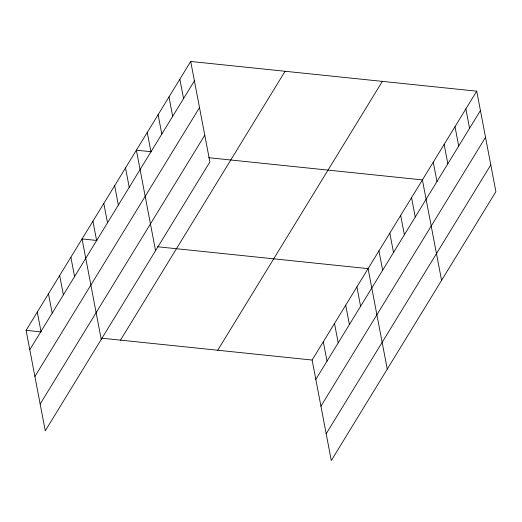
<?xml version="1.0" encoding="UTF-8"?>
<svg xmlns="http://www.w3.org/2000/svg" width="522" height="522" viewBox="0 0 522 522"><rect width="100%" height="100%" fill="white"/><g stroke="black" fill="none" stroke-linecap="round" stroke-linejoin="round"><path stroke-width="0.78" d="M190.706 61.465L209.877 161.957L45.27 430.82L26.1 330.335L190.706 61.465L476.73 91.18L495.9 191.665L331.294 460.534L312.123 360.043L476.73 91.18M29.793 349.707L194.406 80.845M34.902 376.473L199.508 107.61M40.161 404.054L204.774 135.185M120.484 340.135L285.097 71.273M217.733 350.242L382.345 81.38M315.817 379.422L480.429 110.56M320.926 406.188L485.532 137.325M326.185 433.762L490.791 164.9M151.334 151.745L136.386 150.192L155.556 250.677M208.754 157.709L422.409 179.907L441.579 280.392M97.014 240.472L82.065 238.919L101.235 339.404M157.579 246.762L368.088 268.634L387.259 369.119M26.1 330.335L41.042 331.881M101.607 338.178L312.123 360.043M465.865 108.928L469.565 128.301M455.001 126.67L458.701 146.049M444.137 144.418L447.837 163.797M433.273 162.166L436.973 181.539M411.545 197.655L415.244 217.028M400.681 215.397L404.38 234.776M389.817 233.145L393.516 252.517M378.952 250.886L382.652 270.265M356.898 286.917L360.591 306.29M345.701 305.2L349.401 324.573M334.511 323.483L338.204 342.856M323.314 341.76L327.013 361.139M179.842 79.213L183.542 98.593M168.978 96.961L172.678 116.334M158.114 114.703L161.813 134.082M147.25 132.451L150.949 151.824M125.521 167.94L129.221 187.313M114.657 185.682L118.357 205.061M103.793 203.43L107.493 222.803M92.929 221.171L96.629 240.551M70.875 257.202L74.568 276.575M59.678 275.486L63.377 294.858M48.487 293.769L52.18 313.141M37.29 312.052L40.99 331.424"/></g></svg>
